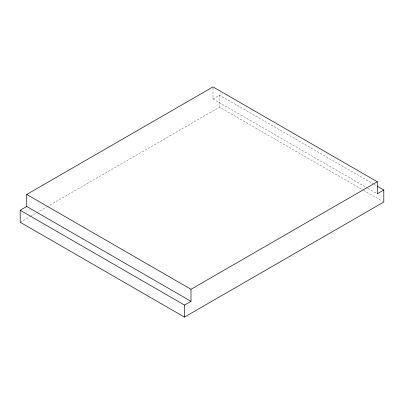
<?xml version="1.0" encoding="UTF-8"?>
<svg xmlns="http://www.w3.org/2000/svg" width="404" height="404" viewBox="0 0 404 404"><rect width="100%" height="100%" fill="white"/><g stroke="black" fill="none" stroke-linecap="round" stroke-linejoin="round"><path stroke-width="0.3" stroke-dasharray="2.02 1.52" d="M213.009 88.107L213.009 98.924L219.534 95.157L373.432 184.007M20.2 222.256L30.032 216.584M30.578 216.266L36.037 213.115M36.582 212.797L46.415 207.121M46.96 206.808L219.534 107.171L363.06 190.037M373.978 184.32L376.705 185.896M213.009 98.924L367.453 188.087M367.999 188.405L377.275 193.758M363.61 190.355L382.709 201.379M219.534 95.157L219.534 107.171"/><path stroke-width="0.61" d="M26.725 206.474L26.725 194.455L213.009 86.905L377.275 181.744L377.275 193.758L383.8 189.996L383.8 202.01L184.466 317.095L20.2 222.256L20.2 210.242L26.725 206.474L190.991 301.313L190.991 289.294L377.275 181.744M20.2 210.242L184.466 305.076L190.991 301.313M377.25 186.214L383.8 189.996M26.725 194.455L190.991 289.294M184.466 305.076L184.466 317.095"/></g></svg>
